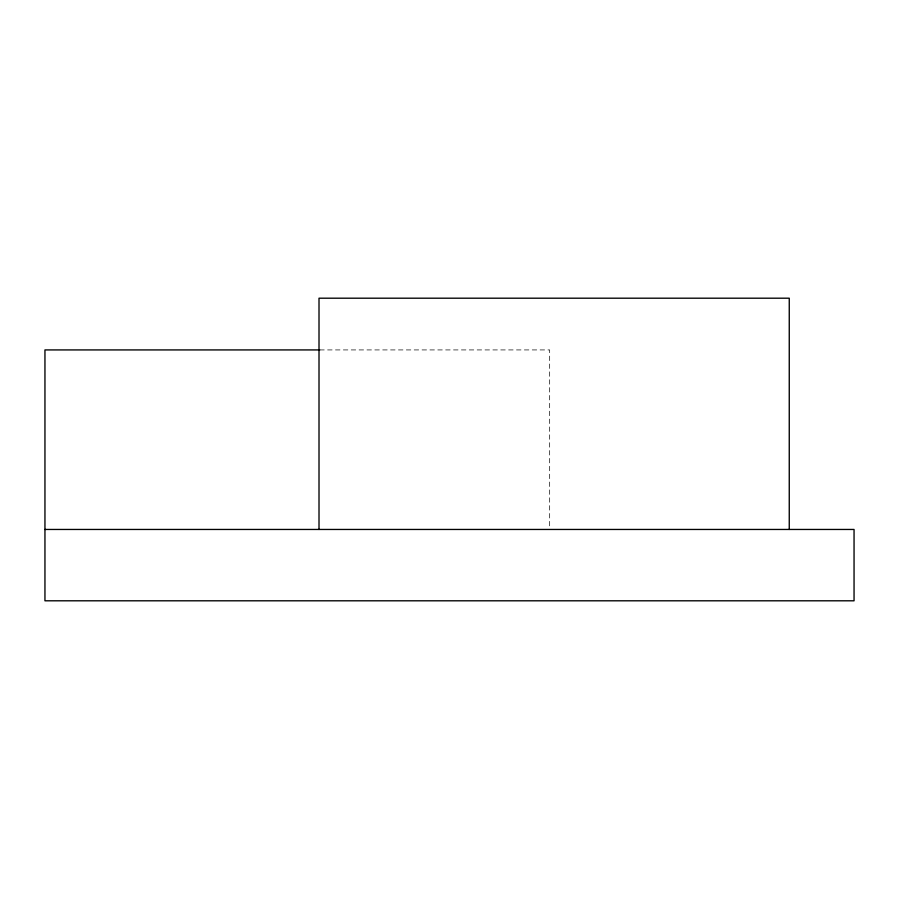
<?xml version="1.0" encoding="UTF-8"?>
<svg xmlns="http://www.w3.org/2000/svg" width="899" height="899" viewBox="0 0 899 899"><rect width="100%" height="100%" fill="white"/><g stroke="black" fill="none" stroke-linecap="round" stroke-linejoin="round"><path stroke-width="0.67" stroke-dasharray="4.5 3.37" d="M319.741 349.925L549.671 349.925L549.671 528.061"/><path stroke-width="1.35" d="M319.741 349.925L44.95 349.925L44.95 600.802L854.05 600.802L854.05 529.455L44.95 529.455M789.255 529.455L789.255 298.198L319.01 298.198L319.01 529.455"/></g></svg>
